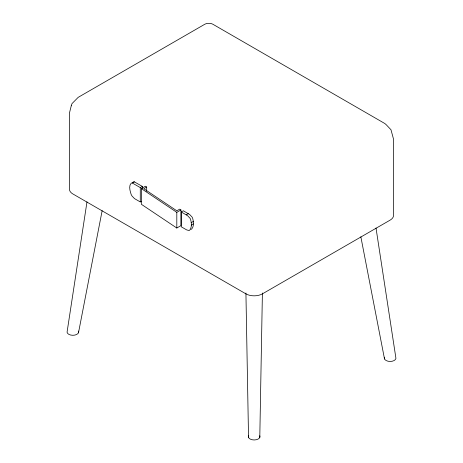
<?xml version="1.0" encoding="UTF-8"?>
<svg xmlns="http://www.w3.org/2000/svg" width="463" height="463" viewBox="0 0 463 463"><rect width="100%" height="100%" fill="white"/><g stroke="black" fill="none" stroke-linecap="round" stroke-linejoin="round"><path stroke-width="0.69" d="M181.288 211.961L187.631 215.735L189.975 218.218A4.578 2.645 60 0 1 190.606 219.439C191.497 222.825 192.07 227.327 189.714 230.169A5.411 3.125 60 0 1 188.782 230.464L186.734 229.932L181.288 226.806L181.288 211.961L183.348 210.769L189.685 214.543L192.035 217.025A4.578 2.645 60 0 1 192.666 218.247C193.557 221.632 194.13 226.135 191.775 228.977A5.411 3.125 60 0 1 190.843 229.278M259.789 437.471L262.399 292.998M86.992 201.851L67.233 331.057A5.828 3.363 0 0 0 72.865 335.293A5.828 3.363 0 0 0 78.49 331.057M78.49 332.799L102.155 210.63M132.615 182.659L133.269 182A4.19 2.419 60 0 1 134.276 181.82L142.338 186.404L142.338 188.557M141.308 201.347L140.277 201.937L134.519 198.615L132.123 196.127A6.198 3.577 60 0 1 131.168 194.466C130.086 191.08 128.442 186.004 131.208 183.186A4.19 2.419 60 0 1 132.215 183.007L134.444 181.849M132.383 183.035L140.277 187.596L142.338 186.404M146.684 187.046L143.802 188.713L176.814 210.804L179.702 209.137L180.929 209.965L180.929 225.637L176.808 228.022L141.337 204.276L141.337 188.597L145.451 186.219L146.684 187.046L146.684 191.323M176.808 228.022L176.808 212.343L180.929 209.965M186.248 214.826L188.308 213.64M191.213 222.657L193.274 221.464M191.213 225.116L193.274 223.924M141.337 188.597L176.808 212.343M384.51 358.964L360.845 236.801M376.008 228.016L395.767 357.228A5.828 3.363 0 0 1 390.135 361.458A5.828 3.363 0 0 1 384.51 357.228M248.533 437.471L245.922 292.998M140.277 187.596L140.277 201.937M259.789 435.729A5.828 3.363 0 0 1 254.164 439.966A5.828 3.363 0 0 1 248.533 435.729M71.256 105.778L69.45 113.065L69.45 189.188A11.656 6.731 0 0 0 72.865 193.951L245.922 293.86A11.656 6.731 0 0 0 262.405 293.86L390.135 220.116A11.656 6.731 0 0 0 393.55 215.359L393.55 139.23L390.992 129.773L386.235 124.738L384.834 123.528L212.725 24.163L210.636 23.358L207.042 23.358L204.947 24.163L78.166 97.363L72.008 103.608L71.256 105.778"/></g></svg>
